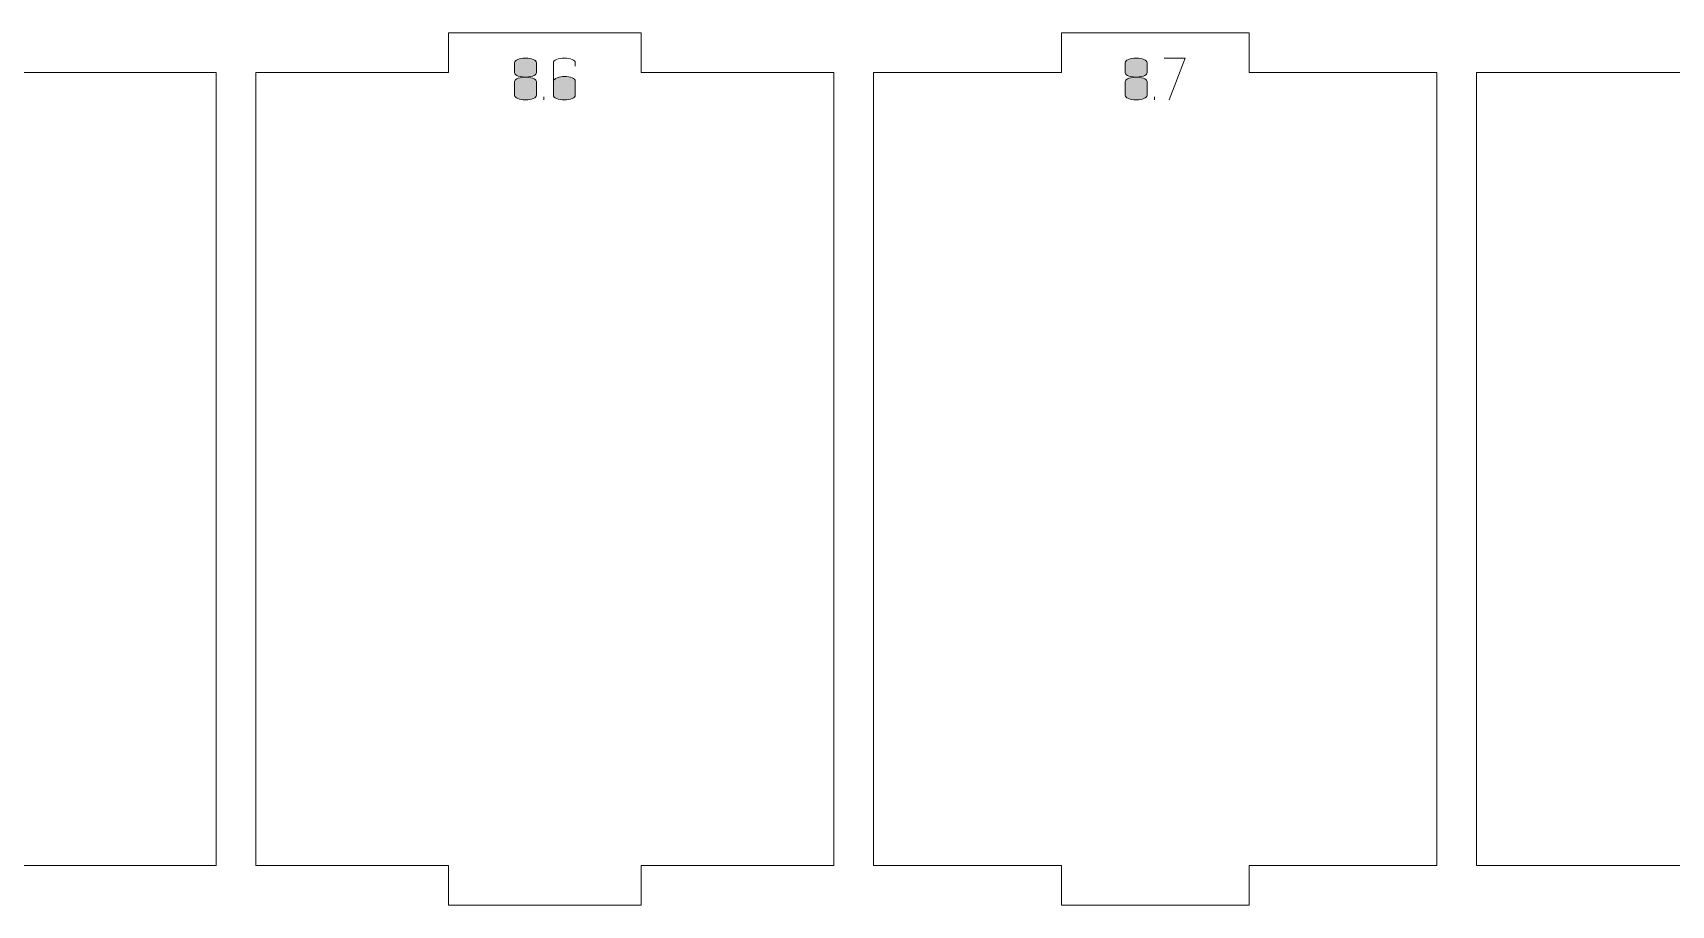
# Model space of a CAD drawing. Header units: centimetres. Extents: x -158 to 228, y -202 to 254.
# Drawn here: x 98.61 to 111, y -106.24 to -99.64 of the extents above; entities that cross this region are included whole.
import ezdxf

# ---------------------------------------------------------------- set-up
doc = ezdxf.new("R2010")
doc.units = ezdxf.units.CM
doc.header["$MEASUREMENT"] = 0
doc.layers.add('Capa 1', color=7, linetype='Continuous')

msp = doc.modelspace()

# ---------------------------------------------------------------- hatches: boundary and pattern name
at = {"layer": 'Capa 1', "true_color": 0x3e4095}
h = msp.add_hatch(color=175, dxfattribs=at)
edge = h.paths.add_edge_path()
edge.add_spline(control_points=[(102.25271, -99.94495), (102.25271, -99.9529), (102.25837, -99.96008), (102.26968, -99.9665), (102.28099, -99.97292), (102.30285, -99.9772), (102.33526, -99.97934), (102.36767, -99.9772), (102.38953, -99.97292), (102.40084, -99.9665), (102.41215, -99.96008), (102.41781, -99.9529), (102.41781, -99.94495), (102.41781, -99.94495), (102.41781, -99.87065), (102.41781, -99.87065), (102.41781, -99.86087), (102.40994, -99.85254), (102.39419, -99.84566), (102.37845, -99.83878), (102.3588, -99.83534), (102.33526, -99.83534), (102.31172, -99.83534), (102.29207, -99.83878), (102.27633, -99.84566), (102.26058, -99.85254), (102.25271, -99.86087), (102.25271, -99.87065), (102.25271, -99.87065), (102.25271, -99.94495), (102.25271, -99.94495)], knot_values=[0, 0, 0, 0, 0.1, 0.1, 0.1, 0.2, 0.2, 0.2, 0.3, 0.3, 0.3, 0.4, 0.4, 0.4, 0.5, 0.5, 0.5, 0.6, 0.6, 0.6, 0.7, 0.7, 0.7, 0.8, 0.8, 0.8, 0.9, 0.9, 0.9, 1, 1, 1, 1], degree=3, periodic=1)
h = msp.add_hatch(color=175, dxfattribs=at)
edge = h.paths.add_edge_path()
edge.add_spline(control_points=[(102.33526, -100.15178), (102.31172, -100.15178), (102.29207, -100.14834), (102.27633, -100.14146), (102.26058, -100.13458), (102.25271, -100.12625), (102.25271, -100.11647), (102.25271, -100.11647), (102.25271, -100.01328), (102.25271, -100.01328), (102.25271, -100.00502), (102.25837, -99.99784), (102.26968, -99.99173), (102.28099, -99.98561), (102.30285, -99.98148), (102.33526, -99.97934), (102.30285, -99.9772), (102.28099, -99.97292), (102.26968, -99.9665), (102.25837, -99.96008), (102.25271, -99.9529), (102.25271, -99.94495), (102.25271, -99.94495), (102.25271, -99.87065), (102.25271, -99.87065), (102.25271, -99.86087), (102.26058, -99.85254), (102.27633, -99.84566), (102.29207, -99.83878), (102.31172, -99.83534), (102.33526, -99.83534), (102.3588, -99.83534), (102.37845, -99.83878), (102.39419, -99.84566), (102.40994, -99.85254), (102.41781, -99.86087), (102.41781, -99.87065), (102.41781, -99.87065), (102.41781, -99.94495), (102.41781, -99.94495), (102.41781, -99.9529), (102.41215, -99.96008), (102.40084, -99.9665), (102.38953, -99.97292), (102.36767, -99.9772), (102.33526, -99.97934), (102.36767, -99.98148), (102.38953, -99.98561), (102.40084, -99.99173), (102.41215, -99.99784), (102.41781, -100.00502), (102.41781, -100.01328), (102.41781, -100.01328), (102.41781, -100.11647), (102.41781, -100.11647), (102.41781, -100.12625), (102.40994, -100.13458), (102.39419, -100.14146), (102.37845, -100.14834), (102.3588, -100.15178), (102.33526, -100.15178)], knot_values=[0, 0, 0, 0, 0.05, 0.05, 0.05, 0.1, 0.1, 0.1, 0.15, 0.15, 0.15, 0.2, 0.2, 0.2, 0.25, 0.25, 0.25, 0.3, 0.3, 0.3, 0.35, 0.35, 0.35, 0.4, 0.4, 0.4, 0.45, 0.45, 0.45, 0.5, 0.5, 0.5, 0.55, 0.55, 0.55, 0.6, 0.6, 0.6, 0.65, 0.65, 0.65, 0.7, 0.7, 0.7, 0.75, 0.75, 0.75, 0.8, 0.8, 0.8, 0.85, 0.85, 0.85, 0.9, 0.9, 0.9, 0.95, 0.95, 0.95, 1, 1, 1, 1], degree=3, periodic=1)
h = msp.add_hatch(color=175, dxfattribs=at)
edge = h.paths.add_edge_path()
edge.add_spline(control_points=[(102.62877, -100.15178), (102.60523, -100.15178), (102.58558, -100.14834), (102.56984, -100.14146), (102.55409, -100.13458), (102.54622, -100.12625), (102.54622, -100.11647), (102.54622, -100.11647), (102.54622, -100.00961), (102.54622, -100.00961), (102.54622, -100.00961), (102.54622, -99.87065), (102.54622, -99.87065), (102.54622, -99.86087), (102.55409, -99.85254), (102.56984, -99.84566), (102.58558, -99.83878), (102.60523, -99.83534), (102.62877, -99.83534), (102.65231, -99.83534), (102.67196, -99.83878), (102.6877, -99.84566), (102.70345, -99.85254), (102.71132, -99.86087), (102.71132, -99.87065), (102.71132, -99.87065), (102.71132, -99.89633), (102.71132, -99.89633), (102.71132, -99.89633), (102.71132, -99.87065), (102.71132, -99.87065), (102.71132, -99.86087), (102.70345, -99.85254), (102.6877, -99.84566), (102.67196, -99.83878), (102.65231, -99.83534), (102.62877, -99.83534), (102.60523, -99.83534), (102.58558, -99.83878), (102.56984, -99.84566), (102.55409, -99.85254), (102.54622, -99.86087), (102.54622, -99.87065), (102.54622, -99.87065), (102.54622, -100.00961), (102.54622, -100.00961), (102.54622, -100.00044), (102.55577, -99.99226), (102.57488, -99.98508), (102.59399, -99.97789), (102.61195, -99.9743), (102.62877, -99.9743), (102.65231, -99.9743), (102.67196, -99.97774), (102.6877, -99.98462), (102.70345, -99.9915), (102.71132, -99.99983), (102.71132, -100.00961), (102.71132, -100.00961), (102.71132, -100.11647), (102.71132, -100.11647), (102.71132, -100.12625), (102.70345, -100.13458), (102.6877, -100.14146), (102.67196, -100.14834), (102.65231, -100.15178), (102.62877, -100.15178)], knot_values=[0, 0, 0, 0, 0.04545455, 0.04545455, 0.04545455, 0.09090909, 0.09090909, 0.09090909, 0.13636364, 0.13636364, 0.13636364, 0.18181818, 0.18181818, 0.18181818, 0.22727273, 0.22727273, 0.22727273, 0.27272727, 0.27272727, 0.27272727, 0.31818182, 0.31818182, 0.31818182, 0.36363636, 0.36363636, 0.36363636, 0.40909091, 0.40909091, 0.40909091, 0.45454545, 0.45454545, 0.45454545, 0.5, 0.5, 0.5, 0.54545455, 0.54545455, 0.54545455, 0.59090909, 0.59090909, 0.59090909, 0.63636364, 0.63636364, 0.63636364, 0.68181818, 0.68181818, 0.68181818, 0.72727273, 0.72727273, 0.72727273, 0.77272727, 0.77272727, 0.77272727, 0.81818182, 0.81818182, 0.81818182, 0.86363636, 0.86363636, 0.86363636, 0.90909091, 0.90909091, 0.90909091, 0.95454545, 0.95454545, 0.95454545, 1, 1, 1, 1], degree=3, periodic=1)
h = msp.add_hatch(color=175, dxfattribs=at)
edge = h.paths.add_edge_path()
edge.add_spline(control_points=[(106.87059, -99.94495), (106.87059, -99.9529), (106.87625, -99.96008), (106.88756, -99.9665), (106.89887, -99.97292), (106.92073, -99.9772), (106.95314, -99.97934), (106.98555, -99.9772), (107.00741, -99.97292), (107.01872, -99.9665), (107.03003, -99.96008), (107.03569, -99.9529), (107.03569, -99.94495), (107.03569, -99.94495), (107.03569, -99.87065), (107.03569, -99.87065), (107.03569, -99.86087), (107.02782, -99.85254), (107.01207, -99.84566), (106.99633, -99.83878), (106.97668, -99.83534), (106.95314, -99.83534), (106.9296, -99.83534), (106.90995, -99.83878), (106.89421, -99.84566), (106.87846, -99.85254), (106.87059, -99.86087), (106.87059, -99.87065), (106.87059, -99.87065), (106.87059, -99.94495), (106.87059, -99.94495)], knot_values=[0, 0, 0, 0, 0.1, 0.1, 0.1, 0.2, 0.2, 0.2, 0.3, 0.3, 0.3, 0.4, 0.4, 0.4, 0.5, 0.5, 0.5, 0.6, 0.6, 0.6, 0.7, 0.7, 0.7, 0.8, 0.8, 0.8, 0.9, 0.9, 0.9, 1, 1, 1, 1], degree=3, periodic=1)
h = msp.add_hatch(color=175, dxfattribs=at)
edge = h.paths.add_edge_path()
edge.add_spline(control_points=[(106.95314, -100.15178), (106.9296, -100.15178), (106.90995, -100.14834), (106.89421, -100.14146), (106.87846, -100.13458), (106.87059, -100.12625), (106.87059, -100.11647), (106.87059, -100.11647), (106.87059, -100.01328), (106.87059, -100.01328), (106.87059, -100.00502), (106.87625, -99.99784), (106.88756, -99.99173), (106.89887, -99.98561), (106.92073, -99.98148), (106.95314, -99.97934), (106.92073, -99.9772), (106.89887, -99.97292), (106.88756, -99.9665), (106.87625, -99.96008), (106.87059, -99.9529), (106.87059, -99.94495), (106.87059, -99.94495), (106.87059, -99.87065), (106.87059, -99.87065), (106.87059, -99.86087), (106.87846, -99.85254), (106.89421, -99.84566), (106.90995, -99.83878), (106.9296, -99.83534), (106.95314, -99.83534), (106.97668, -99.83534), (106.99633, -99.83878), (107.01207, -99.84566), (107.02782, -99.85254), (107.03569, -99.86087), (107.03569, -99.87065), (107.03569, -99.87065), (107.03569, -99.94495), (107.03569, -99.94495), (107.03569, -99.9529), (107.03003, -99.96008), (107.01872, -99.9665), (107.00741, -99.97292), (106.98555, -99.9772), (106.95314, -99.97934), (106.98555, -99.98148), (107.00741, -99.98561), (107.01872, -99.99173), (107.03003, -99.99784), (107.03569, -100.00502), (107.03569, -100.01328), (107.03569, -100.01328), (107.03569, -100.11647), (107.03569, -100.11647), (107.03569, -100.12625), (107.02782, -100.13458), (107.01207, -100.14146), (106.99633, -100.14834), (106.97668, -100.15178), (106.95314, -100.15178)], knot_values=[0, 0, 0, 0, 0.05, 0.05, 0.05, 0.1, 0.1, 0.1, 0.15, 0.15, 0.15, 0.2, 0.2, 0.2, 0.25, 0.25, 0.25, 0.3, 0.3, 0.3, 0.35, 0.35, 0.35, 0.4, 0.4, 0.4, 0.45, 0.45, 0.45, 0.5, 0.5, 0.5, 0.55, 0.55, 0.55, 0.6, 0.6, 0.6, 0.65, 0.65, 0.65, 0.7, 0.7, 0.7, 0.75, 0.75, 0.75, 0.8, 0.8, 0.8, 0.85, 0.85, 0.85, 0.9, 0.9, 0.9, 0.95, 0.95, 0.95, 1, 1, 1, 1], degree=3, periodic=1)
h = msp.add_hatch(color=175, dxfattribs=at)
edge = h.paths.add_edge_path()
edge.add_spline(control_points=[(107.20262, -100.15178), (107.20262, -100.15178), (107.3237, -99.83534), (107.3237, -99.83534), (107.3237, -99.83534), (107.1641, -99.83534), (107.1641, -99.83534), (107.1641, -99.83534), (107.3237, -99.83534), (107.3237, -99.83534), (107.3237, -99.83534), (107.20262, -100.15178), (107.20262, -100.15178)], knot_values=[0, 0, 0, 0, 0.25, 0.25, 0.25, 0.5, 0.5, 0.5, 0.75, 0.75, 0.75, 1, 1, 1, 1], degree=3, periodic=1)
h = msp.add_hatch(color=175, dxfattribs=at)
edge = h.paths.add_edge_path()
edge.add_spline(control_points=[(102.25271, -100.11647), (102.25271, -100.12625), (102.26058, -100.13458), (102.27633, -100.14146), (102.29207, -100.14834), (102.31172, -100.15178), (102.33526, -100.15178), (102.3588, -100.15178), (102.37845, -100.14834), (102.39419, -100.14146), (102.40994, -100.13458), (102.41781, -100.12625), (102.41781, -100.11647), (102.41781, -100.11647), (102.41781, -100.01328), (102.41781, -100.01328), (102.41781, -100.00502), (102.41215, -99.99784), (102.40084, -99.99173), (102.38953, -99.98561), (102.36767, -99.98148), (102.33526, -99.97934), (102.30285, -99.98148), (102.28099, -99.98561), (102.26968, -99.99173), (102.25837, -99.99784), (102.25271, -100.00502), (102.25271, -100.01328), (102.25271, -100.01328), (102.25271, -100.11647), (102.25271, -100.11647)], knot_values=[0, 0, 0, 0, 0.1, 0.1, 0.1, 0.2, 0.2, 0.2, 0.3, 0.3, 0.3, 0.4, 0.4, 0.4, 0.5, 0.5, 0.5, 0.6, 0.6, 0.6, 0.7, 0.7, 0.7, 0.8, 0.8, 0.8, 0.9, 0.9, 0.9, 1, 1, 1, 1], degree=3, periodic=1)
h = msp.add_hatch(color=175, dxfattribs=at)
edge = h.paths.add_edge_path()
edge.add_spline(control_points=[(102.54622, -100.11647), (102.54622, -100.12625), (102.55409, -100.13458), (102.56984, -100.14146), (102.58558, -100.14834), (102.60523, -100.15178), (102.62877, -100.15178), (102.65231, -100.15178), (102.67196, -100.14834), (102.6877, -100.14146), (102.70345, -100.13458), (102.71132, -100.12625), (102.71132, -100.11647), (102.71132, -100.11647), (102.71132, -100.00961), (102.71132, -100.00961), (102.71132, -99.99983), (102.70345, -99.9915), (102.6877, -99.98462), (102.67196, -99.97774), (102.65231, -99.9743), (102.62877, -99.9743), (102.61195, -99.9743), (102.59399, -99.97789), (102.57488, -99.98508), (102.55577, -99.99226), (102.54622, -100.00044), (102.54622, -100.00961), (102.54622, -100.00961), (102.54622, -100.11647), (102.54622, -100.11647)], knot_values=[0, 0, 0, 0, 0.1, 0.1, 0.1, 0.2, 0.2, 0.2, 0.3, 0.3, 0.3, 0.4, 0.4, 0.4, 0.5, 0.5, 0.5, 0.6, 0.6, 0.6, 0.7, 0.7, 0.7, 0.8, 0.8, 0.8, 0.9, 0.9, 0.9, 1, 1, 1, 1], degree=3, periodic=1)
h = msp.add_hatch(color=175, dxfattribs=at)
edge = h.paths.add_edge_path()
edge.add_spline(control_points=[(106.87059, -100.11647), (106.87059, -100.12625), (106.87846, -100.13458), (106.89421, -100.14146), (106.90995, -100.14834), (106.9296, -100.15178), (106.95314, -100.15178), (106.97668, -100.15178), (106.99633, -100.14834), (107.01207, -100.14146), (107.02782, -100.13458), (107.03569, -100.12625), (107.03569, -100.11647), (107.03569, -100.11647), (107.03569, -100.01328), (107.03569, -100.01328), (107.03569, -100.00502), (107.03003, -99.99784), (107.01872, -99.99173), (107.00741, -99.98561), (106.98555, -99.98148), (106.95314, -99.97934), (106.92073, -99.98148), (106.89887, -99.98561), (106.88756, -99.99173), (106.87625, -99.99784), (106.87059, -100.00502), (106.87059, -100.01328), (106.87059, -100.01328), (106.87059, -100.11647), (106.87059, -100.11647)], knot_values=[0, 0, 0, 0, 0.1, 0.1, 0.1, 0.2, 0.2, 0.2, 0.3, 0.3, 0.3, 0.4, 0.4, 0.4, 0.5, 0.5, 0.5, 0.6, 0.6, 0.6, 0.7, 0.7, 0.7, 0.8, 0.8, 0.8, 0.9, 0.9, 0.9, 1, 1, 1, 1], degree=3, periodic=1)
h = msp.add_hatch(color=175, dxfattribs=at)
edge = h.paths.add_edge_path()
edge.add_spline(control_points=[(102.47284, -100.15178), (102.47284, -100.15178), (102.47284, -100.12931), (102.47284, -100.12931), (102.47284, -100.12931), (102.47284, -100.15178), (102.47284, -100.15178)], knot_values=[0, 0, 0, 0, 0.5, 0.5, 0.5, 1, 1, 1, 1], degree=3, periodic=1)
h = msp.add_hatch(color=175, dxfattribs=at)
edge = h.paths.add_edge_path()
edge.add_spline(control_points=[(107.09072, -100.15178), (107.09072, -100.15178), (107.09072, -100.12931), (107.09072, -100.12931), (107.09072, -100.12931), (107.09072, -100.15178), (107.09072, -100.15178)], knot_values=[0, 0, 0, 0, 0.5, 0.5, 0.5, 1, 1, 1, 1], degree=3, periodic=1)

# ---------------------------------------------------------------- linework, layer by layer
at = {"layer": 'Capa 1', "color": 240, "lineweight": 9}
for points in [[(93.66354, -99.94378), (93.66354, -99.94378), (93.66354, -105.94378), (93.66354, -105.94378), (93.66354, -105.94378), (95.77444, -105.94378), (95.77444, -105.94378), (95.77444, -105.94378), (95.77444, -106.24378), (95.77444, -106.24378), (95.77444, -106.24378), (97.88534, -106.24378), (97.88534, -106.24378), (97.88534, -106.24378), (97.88534, -105.94378), (97.88534, -105.94378), (97.88534, -105.94378), (99.99623, -105.94378), (99.99623, -105.94378), (99.99623, -105.94378), (99.99623, -99.94378), (99.99623, -99.94378), (99.99623, -99.94378), (97.88534, -99.94378), (97.88534, -99.94378), (97.88534, -99.94378), (97.88534, -99.64378), (97.88534, -99.64378), (97.88534, -99.64378), (95.77444, -99.64378), (95.77444, -99.64378), (95.77444, -99.64378), (95.77444, -99.94378), (95.77444, -99.94378), (95.77444, -99.94378), (93.66354, -99.94378), (93.66354, -99.94378)], [(100.29623, -99.94378), (100.29623, -99.94378), (100.29623, -105.94378), (100.29623, -105.94378), (100.29623, -105.94378), (101.75342, -105.94378), (101.75342, -105.94378), (101.75342, -105.94378), (101.75342, -106.24378), (101.75342, -106.24378), (101.75342, -106.24378), (103.21061, -106.24378), (103.21061, -106.24378), (103.21061, -106.24378), (103.21061, -105.94378), (103.21061, -105.94378), (103.21061, -105.94378), (104.66779, -105.94378), (104.66779, -105.94378), (104.66779, -105.94378), (104.66779, -99.94378), (104.66779, -99.94378), (104.66779, -99.94378), (103.21061, -99.94378), (103.21061, -99.94378), (103.21061, -99.94378), (103.21061, -99.64378), (103.21061, -99.64378), (103.21061, -99.64378), (101.75342, -99.64378), (101.75342, -99.64378), (101.75342, -99.64378), (101.75342, -99.94378), (101.75342, -99.94378), (101.75342, -99.94378), (100.29623, -99.94378), (100.29623, -99.94378)], [(104.96779, -99.94378), (104.96779, -99.94378), (104.96779, -105.94378), (104.96779, -105.94378), (104.96779, -105.94378), (106.38736, -105.94378), (106.38736, -105.94378), (106.38736, -105.94378), (106.38736, -106.24378), (106.38736, -106.24378), (106.38736, -106.24378), (107.80692, -106.24378), (107.80692, -106.24378), (107.80692, -106.24378), (107.80692, -105.94378), (107.80692, -105.94378), (107.80692, -105.94378), (109.22649, -105.94378), (109.22649, -105.94378), (109.22649, -105.94378), (109.22649, -99.94378), (109.22649, -99.94378), (109.22649, -99.94378), (107.80692, -99.94378), (107.80692, -99.94378), (107.80692, -99.94378), (107.80692, -99.64378), (107.80692, -99.64378), (107.80692, -99.64378), (106.38736, -99.64378), (106.38736, -99.64378), (106.38736, -99.64378), (106.38736, -99.94378), (106.38736, -99.94378), (106.38736, -99.94378), (104.96779, -99.94378), (104.96779, -99.94378)], [(109.52649, -99.94378), (109.52649, -99.94378), (109.52649, -105.94378), (109.52649, -105.94378), (109.52649, -105.94378), (111.99219, -105.94378), (111.99219, -105.94378), (111.99219, -105.94378), (111.99219, -106.24378), (111.99219, -106.24378), (111.99219, -106.24378), (114.45789, -106.24378), (114.45789, -106.24378), (114.45789, -106.24378), (114.45789, -105.94378), (114.45789, -105.94378), (114.45789, -105.94378), (116.92359, -105.94378), (116.92359, -105.94378), (116.92359, -105.94378), (116.92359, -99.94378), (116.92359, -99.94378), (116.92359, -99.94378), (114.45789, -99.94378), (114.45789, -99.94378), (114.45789, -99.94378), (114.45789, -99.64378), (114.45789, -99.64378), (114.45789, -99.64378), (111.99219, -99.64378), (111.99219, -99.64378), (111.99219, -99.64378), (111.99219, -99.94378), (111.99219, -99.94378), (111.99219, -99.94378), (109.52649, -99.94378), (109.52649, -99.94378)]]:
    msp.add_open_spline(points, degree=3, knots=[0, 0, 0, 0, 0.08333333, 0.08333333, 0.08333333, 0.16666667, 0.16666667, 0.16666667, 0.25, 0.25, 0.25, 0.33333333, 0.33333333, 0.33333333, 0.41666667, 0.41666667, 0.41666667, 0.5, 0.5, 0.5, 0.58333333, 0.58333333, 0.58333333, 0.66666667, 0.66666667, 0.66666667, 0.75, 0.75, 0.75, 0.83333333, 0.83333333, 0.83333333, 0.91666667, 0.91666667, 0.91666667, 1, 1, 1, 1], dxfattribs=at)
at = {"layer": 'Capa 1', "color": 114, "lineweight": 9}
for points, knots in [([(102.25271, -99.94495), (102.25271, -99.9529), (102.25837, -99.96008), (102.26968, -99.9665), (102.28099, -99.97292), (102.30285, -99.9772), (102.33526, -99.97934), (102.36767, -99.9772), (102.38953, -99.97292), (102.40084, -99.9665), (102.41215, -99.96008), (102.41781, -99.9529), (102.41781, -99.94495), (102.41781, -99.94495), (102.41781, -99.87065), (102.41781, -99.87065), (102.41781, -99.86087), (102.40994, -99.85254), (102.39419, -99.84566), (102.37845, -99.83878), (102.3588, -99.83534), (102.33526, -99.83534), (102.31172, -99.83534), (102.29207, -99.83878), (102.27633, -99.84566), (102.26058, -99.85254), (102.25271, -99.86087), (102.25271, -99.87065), (102.25271, -99.87065), (102.25271, -99.94495), (102.25271, -99.94495)], [0, 0, 0, 0, 0.1, 0.1, 0.1, 0.2, 0.2, 0.2, 0.3, 0.3, 0.3, 0.4, 0.4, 0.4, 0.5, 0.5, 0.5, 0.6, 0.6, 0.6, 0.7, 0.7, 0.7, 0.8, 0.8, 0.8, 0.9, 0.9, 0.9, 1, 1, 1, 1]), ([(102.33526, -100.15178), (102.31172, -100.15178), (102.29207, -100.14834), (102.27633, -100.14146), (102.26058, -100.13458), (102.25271, -100.12625), (102.25271, -100.11647), (102.25271, -100.11647), (102.25271, -100.01328), (102.25271, -100.01328), (102.25271, -100.00502), (102.25837, -99.99784), (102.26968, -99.99173), (102.28099, -99.98561), (102.30285, -99.98148), (102.33526, -99.97934), (102.30285, -99.9772), (102.28099, -99.97292), (102.26968, -99.9665), (102.25837, -99.96008), (102.25271, -99.9529), (102.25271, -99.94495), (102.25271, -99.94495), (102.25271, -99.87065), (102.25271, -99.87065), (102.25271, -99.86087), (102.26058, -99.85254), (102.27633, -99.84566), (102.29207, -99.83878), (102.31172, -99.83534), (102.33526, -99.83534), (102.3588, -99.83534), (102.37845, -99.83878), (102.39419, -99.84566), (102.40994, -99.85254), (102.41781, -99.86087), (102.41781, -99.87065), (102.41781, -99.87065), (102.41781, -99.94495), (102.41781, -99.94495), (102.41781, -99.9529), (102.41215, -99.96008), (102.40084, -99.9665), (102.38953, -99.97292), (102.36767, -99.9772), (102.33526, -99.97934), (102.36767, -99.98148), (102.38953, -99.98561), (102.40084, -99.99173), (102.41215, -99.99784), (102.41781, -100.00502), (102.41781, -100.01328), (102.41781, -100.01328), (102.41781, -100.11647), (102.41781, -100.11647), (102.41781, -100.12625), (102.40994, -100.13458), (102.39419, -100.14146), (102.37845, -100.14834), (102.3588, -100.15178), (102.33526, -100.15178)], [0, 0, 0, 0, 0.05, 0.05, 0.05, 0.1, 0.1, 0.1, 0.15, 0.15, 0.15, 0.2, 0.2, 0.2, 0.25, 0.25, 0.25, 0.3, 0.3, 0.3, 0.35, 0.35, 0.35, 0.4, 0.4, 0.4, 0.45, 0.45, 0.45, 0.5, 0.5, 0.5, 0.55, 0.55, 0.55, 0.6, 0.6, 0.6, 0.65, 0.65, 0.65, 0.7, 0.7, 0.7, 0.75, 0.75, 0.75, 0.8, 0.8, 0.8, 0.85, 0.85, 0.85, 0.9, 0.9, 0.9, 0.95, 0.95, 0.95, 1, 1, 1, 1]), ([(102.62877, -100.15178), (102.60523, -100.15178), (102.58558, -100.14834), (102.56984, -100.14146), (102.55409, -100.13458), (102.54622, -100.12625), (102.54622, -100.11647), (102.54622, -100.11647), (102.54622, -100.00961), (102.54622, -100.00961), (102.54622, -100.00961), (102.54622, -99.87065), (102.54622, -99.87065), (102.54622, -99.86087), (102.55409, -99.85254), (102.56984, -99.84566), (102.58558, -99.83878), (102.60523, -99.83534), (102.62877, -99.83534), (102.65231, -99.83534), (102.67196, -99.83878), (102.6877, -99.84566), (102.70345, -99.85254), (102.71132, -99.86087), (102.71132, -99.87065), (102.71132, -99.87065), (102.71132, -99.89633), (102.71132, -99.89633), (102.71132, -99.89633), (102.71132, -99.87065), (102.71132, -99.87065), (102.71132, -99.86087), (102.70345, -99.85254), (102.6877, -99.84566), (102.67196, -99.83878), (102.65231, -99.83534), (102.62877, -99.83534), (102.60523, -99.83534), (102.58558, -99.83878), (102.56984, -99.84566), (102.55409, -99.85254), (102.54622, -99.86087), (102.54622, -99.87065), (102.54622, -99.87065), (102.54622, -100.00961), (102.54622, -100.00961), (102.54622, -100.00044), (102.55577, -99.99226), (102.57488, -99.98508), (102.59399, -99.97789), (102.61195, -99.9743), (102.62877, -99.9743), (102.65231, -99.9743), (102.67196, -99.97774), (102.6877, -99.98462), (102.70345, -99.9915), (102.71132, -99.99983), (102.71132, -100.00961), (102.71132, -100.00961), (102.71132, -100.11647), (102.71132, -100.11647), (102.71132, -100.12625), (102.70345, -100.13458), (102.6877, -100.14146), (102.67196, -100.14834), (102.65231, -100.15178), (102.62877, -100.15178)], [0, 0, 0, 0, 0.04545455, 0.04545455, 0.04545455, 0.09090909, 0.09090909, 0.09090909, 0.13636364, 0.13636364, 0.13636364, 0.18181818, 0.18181818, 0.18181818, 0.22727273, 0.22727273, 0.22727273, 0.27272727, 0.27272727, 0.27272727, 0.31818182, 0.31818182, 0.31818182, 0.36363636, 0.36363636, 0.36363636, 0.40909091, 0.40909091, 0.40909091, 0.45454545, 0.45454545, 0.45454545, 0.5, 0.5, 0.5, 0.54545455, 0.54545455, 0.54545455, 0.59090909, 0.59090909, 0.59090909, 0.63636364, 0.63636364, 0.63636364, 0.68181818, 0.68181818, 0.68181818, 0.72727273, 0.72727273, 0.72727273, 0.77272727, 0.77272727, 0.77272727, 0.81818182, 0.81818182, 0.81818182, 0.86363636, 0.86363636, 0.86363636, 0.90909091, 0.90909091, 0.90909091, 0.95454545, 0.95454545, 0.95454545, 1, 1, 1, 1]), ([(106.87059, -99.94495), (106.87059, -99.9529), (106.87625, -99.96008), (106.88756, -99.9665), (106.89887, -99.97292), (106.92073, -99.9772), (106.95314, -99.97934), (106.98555, -99.9772), (107.00741, -99.97292), (107.01872, -99.9665), (107.03003, -99.96008), (107.03569, -99.9529), (107.03569, -99.94495), (107.03569, -99.94495), (107.03569, -99.87065), (107.03569, -99.87065), (107.03569, -99.86087), (107.02782, -99.85254), (107.01207, -99.84566), (106.99633, -99.83878), (106.97668, -99.83534), (106.95314, -99.83534), (106.9296, -99.83534), (106.90995, -99.83878), (106.89421, -99.84566), (106.87846, -99.85254), (106.87059, -99.86087), (106.87059, -99.87065), (106.87059, -99.87065), (106.87059, -99.94495), (106.87059, -99.94495)], [0, 0, 0, 0, 0.1, 0.1, 0.1, 0.2, 0.2, 0.2, 0.3, 0.3, 0.3, 0.4, 0.4, 0.4, 0.5, 0.5, 0.5, 0.6, 0.6, 0.6, 0.7, 0.7, 0.7, 0.8, 0.8, 0.8, 0.9, 0.9, 0.9, 1, 1, 1, 1]), ([(106.95314, -100.15178), (106.9296, -100.15178), (106.90995, -100.14834), (106.89421, -100.14146), (106.87846, -100.13458), (106.87059, -100.12625), (106.87059, -100.11647), (106.87059, -100.11647), (106.87059, -100.01328), (106.87059, -100.01328), (106.87059, -100.00502), (106.87625, -99.99784), (106.88756, -99.99173), (106.89887, -99.98561), (106.92073, -99.98148), (106.95314, -99.97934), (106.92073, -99.9772), (106.89887, -99.97292), (106.88756, -99.9665), (106.87625, -99.96008), (106.87059, -99.9529), (106.87059, -99.94495), (106.87059, -99.94495), (106.87059, -99.87065), (106.87059, -99.87065), (106.87059, -99.86087), (106.87846, -99.85254), (106.89421, -99.84566), (106.90995, -99.83878), (106.9296, -99.83534), (106.95314, -99.83534), (106.97668, -99.83534), (106.99633, -99.83878), (107.01207, -99.84566), (107.02782, -99.85254), (107.03569, -99.86087), (107.03569, -99.87065), (107.03569, -99.87065), (107.03569, -99.94495), (107.03569, -99.94495), (107.03569, -99.9529), (107.03003, -99.96008), (107.01872, -99.9665), (107.00741, -99.97292), (106.98555, -99.9772), (106.95314, -99.97934), (106.98555, -99.98148), (107.00741, -99.98561), (107.01872, -99.99173), (107.03003, -99.99784), (107.03569, -100.00502), (107.03569, -100.01328), (107.03569, -100.01328), (107.03569, -100.11647), (107.03569, -100.11647), (107.03569, -100.12625), (107.02782, -100.13458), (107.01207, -100.14146), (106.99633, -100.14834), (106.97668, -100.15178), (106.95314, -100.15178)], [0, 0, 0, 0, 0.05, 0.05, 0.05, 0.1, 0.1, 0.1, 0.15, 0.15, 0.15, 0.2, 0.2, 0.2, 0.25, 0.25, 0.25, 0.3, 0.3, 0.3, 0.35, 0.35, 0.35, 0.4, 0.4, 0.4, 0.45, 0.45, 0.45, 0.5, 0.5, 0.5, 0.55, 0.55, 0.55, 0.6, 0.6, 0.6, 0.65, 0.65, 0.65, 0.7, 0.7, 0.7, 0.75, 0.75, 0.75, 0.8, 0.8, 0.8, 0.85, 0.85, 0.85, 0.9, 0.9, 0.9, 0.95, 0.95, 0.95, 1, 1, 1, 1]), ([(107.20262, -100.15178), (107.20262, -100.15178), (107.3237, -99.83534), (107.3237, -99.83534), (107.3237, -99.83534), (107.1641, -99.83534), (107.1641, -99.83534), (107.1641, -99.83534), (107.3237, -99.83534), (107.3237, -99.83534), (107.3237, -99.83534), (107.20262, -100.15178), (107.20262, -100.15178)], [0, 0, 0, 0, 0.25, 0.25, 0.25, 0.5, 0.5, 0.5, 0.75, 0.75, 0.75, 1, 1, 1, 1]), ([(102.25271, -100.11647), (102.25271, -100.12625), (102.26058, -100.13458), (102.27633, -100.14146), (102.29207, -100.14834), (102.31172, -100.15178), (102.33526, -100.15178), (102.3588, -100.15178), (102.37845, -100.14834), (102.39419, -100.14146), (102.40994, -100.13458), (102.41781, -100.12625), (102.41781, -100.11647), (102.41781, -100.11647), (102.41781, -100.01328), (102.41781, -100.01328), (102.41781, -100.00502), (102.41215, -99.99784), (102.40084, -99.99173), (102.38953, -99.98561), (102.36767, -99.98148), (102.33526, -99.97934), (102.30285, -99.98148), (102.28099, -99.98561), (102.26968, -99.99173), (102.25837, -99.99784), (102.25271, -100.00502), (102.25271, -100.01328), (102.25271, -100.01328), (102.25271, -100.11647), (102.25271, -100.11647)], [0, 0, 0, 0, 0.1, 0.1, 0.1, 0.2, 0.2, 0.2, 0.3, 0.3, 0.3, 0.4, 0.4, 0.4, 0.5, 0.5, 0.5, 0.6, 0.6, 0.6, 0.7, 0.7, 0.7, 0.8, 0.8, 0.8, 0.9, 0.9, 0.9, 1, 1, 1, 1]), ([(102.54622, -100.11647), (102.54622, -100.12625), (102.55409, -100.13458), (102.56984, -100.14146), (102.58558, -100.14834), (102.60523, -100.15178), (102.62877, -100.15178), (102.65231, -100.15178), (102.67196, -100.14834), (102.6877, -100.14146), (102.70345, -100.13458), (102.71132, -100.12625), (102.71132, -100.11647), (102.71132, -100.11647), (102.71132, -100.00961), (102.71132, -100.00961), (102.71132, -99.99983), (102.70345, -99.9915), (102.6877, -99.98462), (102.67196, -99.97774), (102.65231, -99.9743), (102.62877, -99.9743), (102.61195, -99.9743), (102.59399, -99.97789), (102.57488, -99.98508), (102.55577, -99.99226), (102.54622, -100.00044), (102.54622, -100.00961), (102.54622, -100.00961), (102.54622, -100.11647), (102.54622, -100.11647)], [0, 0, 0, 0, 0.1, 0.1, 0.1, 0.2, 0.2, 0.2, 0.3, 0.3, 0.3, 0.4, 0.4, 0.4, 0.5, 0.5, 0.5, 0.6, 0.6, 0.6, 0.7, 0.7, 0.7, 0.8, 0.8, 0.8, 0.9, 0.9, 0.9, 1, 1, 1, 1]), ([(106.87059, -100.11647), (106.87059, -100.12625), (106.87846, -100.13458), (106.89421, -100.14146), (106.90995, -100.14834), (106.9296, -100.15178), (106.95314, -100.15178), (106.97668, -100.15178), (106.99633, -100.14834), (107.01207, -100.14146), (107.02782, -100.13458), (107.03569, -100.12625), (107.03569, -100.11647), (107.03569, -100.11647), (107.03569, -100.01328), (107.03569, -100.01328), (107.03569, -100.00502), (107.03003, -99.99784), (107.01872, -99.99173), (107.00741, -99.98561), (106.98555, -99.98148), (106.95314, -99.97934), (106.92073, -99.98148), (106.89887, -99.98561), (106.88756, -99.99173), (106.87625, -99.99784), (106.87059, -100.00502), (106.87059, -100.01328), (106.87059, -100.01328), (106.87059, -100.11647), (106.87059, -100.11647)], [0, 0, 0, 0, 0.1, 0.1, 0.1, 0.2, 0.2, 0.2, 0.3, 0.3, 0.3, 0.4, 0.4, 0.4, 0.5, 0.5, 0.5, 0.6, 0.6, 0.6, 0.7, 0.7, 0.7, 0.8, 0.8, 0.8, 0.9, 0.9, 0.9, 1, 1, 1, 1]), ([(102.47284, -100.15178), (102.47284, -100.15178), (102.47284, -100.12931), (102.47284, -100.12931), (102.47284, -100.12931), (102.47284, -100.15178), (102.47284, -100.15178)], [0, 0, 0, 0, 0.5, 0.5, 0.5, 1, 1, 1, 1]), ([(107.09072, -100.15178), (107.09072, -100.15178), (107.09072, -100.12931), (107.09072, -100.12931), (107.09072, -100.12931), (107.09072, -100.15178), (107.09072, -100.15178)], [0, 0, 0, 0, 0.5, 0.5, 0.5, 1, 1, 1, 1])]:
    msp.add_open_spline(points, degree=3, knots=knots, dxfattribs=at)

doc.saveas('drawing.dxf')
